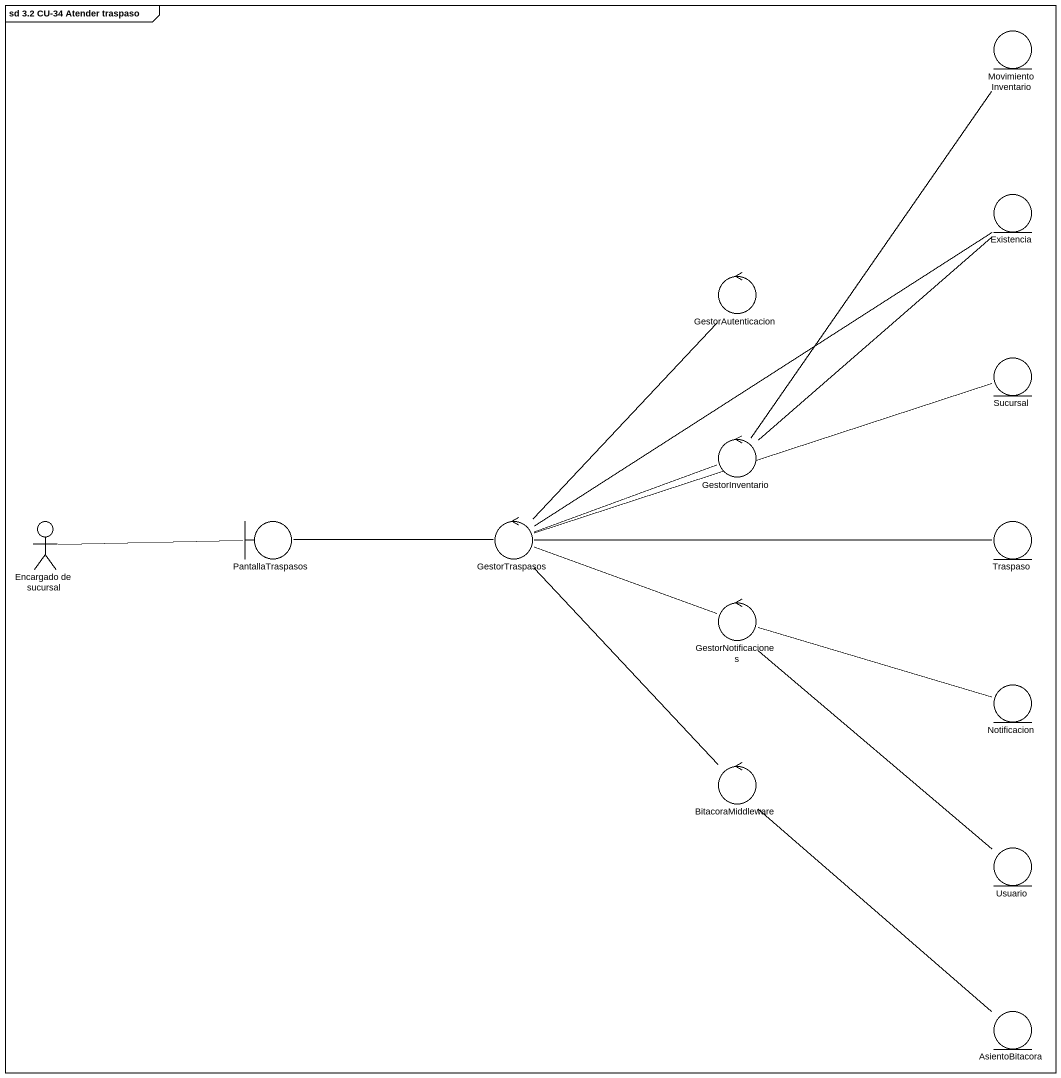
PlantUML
@startuml
mainframe sd 3.2 CU-34 Atender traspaso
entity MovimientoInventario
entity Existencia
control GestorAutenticacion
entity Sucursal
control GestorInventario
actor "Encargado de sucursal" as Encargado_de_sucursal
boundary PantallaTraspasos
control GestorTraspasos
entity Traspaso
control GestorNotificaciones
entity Notificacion
control BitacoraMiddleware
entity Usuario
entity AsientoBitacora
Existencia -- GestorInventario
Existencia -- GestorTraspasos
GestorAutenticacion -- GestorTraspasos
GestorInventario -up- MovimientoInventario
GestorInventario -left- GestorTraspasos
Encargado_de_sucursal -right- PantallaTraspasos
GestorTraspasos -right- Sucursal
GestorTraspasos -left- PantallaTraspasos
GestorTraspasos -right- Traspaso
GestorNotificaciones -left- GestorTraspasos
GestorNotificaciones -right- Notificacion
GestorNotificaciones -- Usuario
BitacoraMiddleware -up- GestorTraspasos
AsientoBitacora -up- BitacoraMiddleware
@enduml
